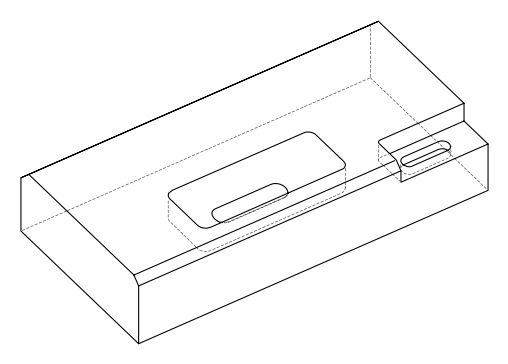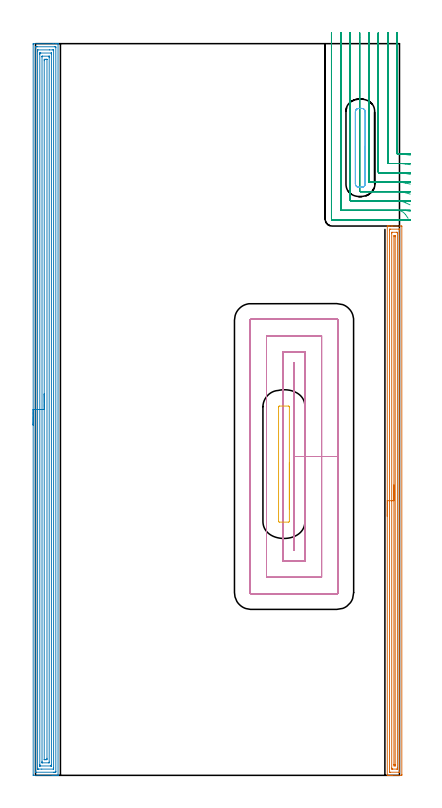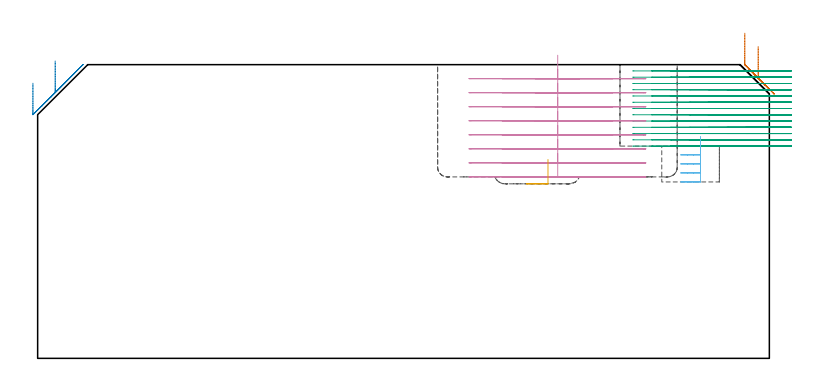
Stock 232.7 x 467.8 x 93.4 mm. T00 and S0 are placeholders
(PLAN: 6 operations, 3 tool changes, 88.7 min)
(1 AREA_MILL | FG_CHAMFER_SURFACE | UGT0205_001 | 11.42 min | 15432 mm3)
(2 AREA_MILL_1 | FG_CHAMFER_SURFACE_1 | UGT0205_001 | 22.74 min | 59119 mm3)
(3 MILL_CORNER_NOTCH_RECTANGULAR | CORNER_NOTCH_RECTANGULAR | NXT0201_009 | Follow Part, ap 2, ae 75% | 29.41 min | 143129 mm3)
(4 MILL_RECTANGULAR_POCKET | POCKET_RECTANGULAR_STRAIGHT | UGT0201_095 | Follow Part, ap 5, ae 75% | 23.45 min | 527205 mm3)
(5 MILL_RECTANGULAR_POCKET_1 | POCKET_RECTANGULAR_STRAIGHT_1 | UGT0201_095 | Follow Part, ap 5, ae 75% | 0.45 min | 4887 mm3)
(6 MILL_RECTANGULAR_POCKET_2 | POCKET_RECTANGULAR_STRAIGHT_2 | NXT0201_011 | Follow Part, ap 3, ae 75% | 1.26 min | 12345 mm3)
(TOOL UGT0205_001 | Chamfer Mill 20 x 3 x 45 deg. | D20 FL50 Z2)
(TOOL NXT0201_009 | ENDMILL 8mm [2P460-0800-NA 1630] | D8 FL26 Z6)
(TOOL UGT0201_095 | End mill 20 mm | D20 R3 FL38 Z4)
(TOOL NXT0201_011 | ENDMILL 12mm [2P460-1200-NA 1630] | D12 FL38 Z6)
(OP 1 AREA_MILL)
G17 G21 G94 G90
T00 M6
G54
G17 G0 G90 X224.9 Y165.6 S1061 M3
G43 Z103.4 H0
G94 G1 Y165.638 Z102.528 F250.
Y165.752 Z101.664
Y165.941 Z100.812
Y166.203 Z99.98
Y166.537 Z99.174
Y166.94 Z98.4
Y167.408 Z97.664
Y167.94 Z96.972
Y168.529 Z96.329
Y169.172 Z95.74
Y169.864 Z95.208
Y170.6 Z94.74
Y171.374 Z94.337
Y172.18 Z94.003
Y173.012 Z93.741
Y173.863 Z93.552
Y174.728 Z93.438
Y175.6 Z93.4
Y351.036
X224.903 Y351.19 Z93.388
X224.966 Y351.2 Z93.325
X225.361 Z92.939
X225.764 Z92.535
X226.421 Z91.874
X227.643 Z90.654
X228.209 Z90.085
X233.857 Y351.199 Z84.44
X234.192 Y351.19 Z84.106
X234.199 Y350.857 Z84.099
X234.2 Y0.61 Z84.1
X234.198 Y0.342 Z84.101
X234.192 Y0.01 Z84.106
X233.856 Y0. Z84.441
X228.209 Z90.085
X227.643 Z90.654
X227.315 Z90.981
X226.749 Z91.547
X226.421 Z91.874
X225.361 Z92.939
X224.966 Y0.001 Z93.326
X224.935 Y0.003 Z93.356
X224.903 Y0.009 Z93.388
X224.9 Y0.164 Z93.4
Y175.6
X226.314 Z91.986
X226.315 Y348.804 Z91.985
X226.316 Y348.909 Z91.984
X226.319 Y349.017 Z91.981
X226.329 Y349.19 Z91.971
X226.421 Y349.193 Z91.879
X226.919 Y349.199 Z91.381
X232.283 Y349.2 Z86.017
X232.679 Y349.198 Z85.621
X232.735 Y349.195 Z85.565
X232.768 Y349.19 Z85.532
X232.779 Y349.18 Z85.521
X232.781 Y349.124 Z85.519
X232.785 Y348.911 Z85.515
X232.786 Y348.804 Z85.514
X232.785 Y2.396 Z85.515
Y2.291
X232.781 Y2.183 Z85.519
X232.771 Y2.01 Z85.529
X232.679 Y2.007 Z85.621
X232.181 Y2.001 Z86.119
X226.817 Y2. Z91.483
X226.421 Y2.002 Z91.879
X226.365 Y2.005 Z91.935
X226.332 Y2.01 Z91.968
X226.321 Y2.02 Z91.979
X226.319 Y2.076 Z91.981
X226.315 Y2.289 Z91.985
X226.314 Y2.396 Z91.986
Y175.6
X227.728 Z90.572
Y346.605
X227.73 Y347.018 Z90.57
X227.732 Y347.138 Z90.568
X227.735 Y347.188 Z90.565
X227.846 Y347.194 Z90.454
X228.028 Y347.199 Z90.272
X230.709 Y347.2 Z87.591
X230.891 Y347.197 Z87.409
X231.073 Y347.19 Z87.227
X231.365 Y347.169 Z86.935
X231.367 Y347.018 Z86.933
X231.371 Y346.539 Z86.929
X231.372 Y4.594 Z86.928
X231.37 Y4.182 Z86.93
X231.368 Y4.062 Z86.932
X231.365 Y4.011 Z86.935
X231.254 Y4.006 Z87.046
X231.072 Y4.001 Z87.228
X228.391 Y4. Z89.909
X228.209 Y4.003 Z90.091
X228.027 Y4.01 Z90.273
X227.735 Y4.031 Z90.565
X227.733 Y4.182 Z90.567
X227.729 Y4.661 Z90.571
X227.728 Y175.6 Z90.572
X229.143 Z89.157
Y344.38
X229.15 Y345.186 Z89.15
X229.95 Y345.183 Z88.35
X229.957 Y344.38 Z88.343
Y344.34
Y6.86
X229.952 Y6.047 Z88.348
X229.95 Y6.014 Z88.35
X229.15 Y6.017 Z89.15
X229.143 Y6.82 Z89.157
Y6.86
Y175.6
Y176.472 Z89.195
Y177.336 Z89.309
Y178.188 Z89.498
Y179.02 Z89.76
Y179.826 Z90.094
Y180.6 Z90.497
Y181.336 Z90.966
Y182.028 Z91.497
Y182.671 Z92.086
Y183.26 Z92.729
Y183.791 Z93.422
Y184.26 Z94.157
Y184.663 Z94.931
Y184.997 Z95.737
Y185.259 Z96.569
Y185.448 Z97.421
Y185.562 Z98.286
Y185.6 Z99.157
G0 Z103.4
M5
M2
(OP 2 AREA_MILL_1)
G17 G21 G94 G90
T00 M6
G54
G17 G0 G90 X-1.5 Y223.9 S1061 M3
G43 Z103.4 H0
Z87.5
G94 G1 Y223.938 Z86.628 F250.
Y224.052 Z85.763
Y224.241 Z84.912
Y224.503 Z84.08
Y224.837 Z83.274
Y225.24 Z82.5
Y225.708 Z81.764
Y226.24 Z81.072
Y226.829 Z80.429
Y227.472 Z79.84
Y228.164 Z79.308
Y228.9 Z78.84
Y229.674 Z78.437
Y230.48 Z78.103
Y231.312 Z77.841
Y232.163 Z77.652
Y233.028 Z77.538
Y233.9 Z77.5
Y467.176
X-1.496 Y467.612 Z77.502
X-1.492 Y467.79 Z77.506
X-1.311 Y467.8 Z77.687
X11.299 Z90.294
X12.714 Z91.71
X13.063 Z92.058
X13.762 Z92.761
X14.039 Z93.039
X14.394 Z93.385
X14.397 Y467.793 Z93.388
X14.4 Y467.623 Z93.4
Y0.177
X14.397 Y0.008 Z93.388
X14.394 Y0.006 Z93.385
X14.039 Y0. Z93.039
X13.762 Z92.761
X13.063 Z92.058
X11.832 Z90.829
X11.299 Z90.294
X10.684 Z89.679
X-1.312 Y0.001 Z77.686
X-1.492 Y0.01 Z77.506
X-1.499 Y0.191 Z77.499
X-1.5 Y233.9 Z77.5
X-0.086 Z78.914
X-0.085 Y465.31 Z78.915
Y465.388
X-0.079 Y465.786 Z78.921
X0.316 Y465.797 Z79.316
X0.719 Y465.799 Z79.719
X1.194 Y465.8 Z80.194
X12.181 Y465.799 Z91.181
X12.66 Y465.797 Z91.66
X12.883 Y465.79 Z91.883
X12.979 Y465.763 Z91.979
X12.985 Y465.468 Z91.985
Y465.388
Y2.49
Y2.412
X12.979 Y2.014 Z91.979
X12.584 Y2.003 Z91.584
X12.181 Y2.001 Z91.181
X11.705 Y2. Z90.705
X0.719 Y2.001 Z79.719
X0.24 Y2.003 Z79.24
X0.017 Y2.01 Z79.017
X-0.079 Y2.037 Z78.921
X-0.085 Y2.332 Z78.915
Y2.412
X-0.086 Y233.9 Z78.914
X1.328 Z80.328
X1.329 Y462.982 Z80.329
X1.333 Y463.601 Z80.333
X1.335 Y463.737 Z80.335
X1.344 Y463.791 Z80.344
X1.407 Y463.797 Z80.407
X1.6 Y463.799 Z80.6
X8.899 Y463.8 Z87.899
X11.103 Z90.103
X11.299 Y463.799 Z90.299
X11.496 Y463.794 Z90.496
X11.55 Y463.79 Z90.55
X11.565 Y463.782 Z90.565
X11.567 Y463.765 Z90.567
X11.57 Y463.693 Z90.57
X11.571 Y463.601 Z90.571
Y463.325
Y4.818
X11.567 Y4.199 Z90.567
X11.565 Y4.063 Z90.565
X11.556 Y4.01 Z90.556
X11.492 Y4.004 Z90.492
X11.299 Y4.001 Z90.299
X4.001 Y4. Z83.001
X1.797 Z80.797
X1.6 Y4.001 Z80.6
X1.404 Y4.006 Z80.404
X1.35 Y4.01 Z80.35
X1.335 Y4.018 Z80.335
X1.333 Y4.035 Z80.333
X1.33 Y4.107 Z80.33
X1.329 Y4.199 Z80.329
X1.328 Y4.475 Z80.328
Y233.9
X2.743 Z81.743
Y460.92
X2.745 Y461.547 Z81.745
X2.748 Y461.758 Z81.748
X2.749 Y461.787 Z81.749
X2.768 Y461.79 Z81.768
X2.821 Y461.795 Z81.821
X2.93 Y461.798 Z81.93
X3.364 Y461.8 Z82.364
X9.972 Y461.799 Z88.972
X10.077 Y461.797 Z89.077
X10.13 Y461.793 Z89.13
X10.15 Y461.79 Z89.15
X10.152 Y461.774 Z89.152
X10.154 Y461.665 Z89.154
X10.157 Y461.184 Z89.157
Y460.92
Y6.88
X10.155 Y6.253 Z89.155
X10.152 Y6.042 Z89.152
X10.15 Y6.013 Z89.15
X10.132 Y6.01 Z89.132
X10.079 Y6.005 Z89.079
X9.97 Y6.002 Z88.97
X9.536 Y6. Z88.536
X2.928 Y6.001 Z81.928
X2.823 Y6.003 Z81.823
X2.77 Y6.007 Z81.77
X2.75 Y6.01 Z81.75
X2.748 Y6.025 Z81.748
X2.746 Y6.135 Z81.746
X2.743 Y6.616 Z81.743
Y6.88
Y233.9
X4.157 Z83.157
X4.158 Y459.312 Z83.158
X4.161 Y459.492 Z83.161
X4.17 Y459.79 Z83.17
X4.246 Y459.794 Z83.246
X4.469 Y459.799 Z83.469
X8.698 Z87.698
X8.722 Y459.796 Z87.722
X8.73 Y459.792 Z87.73
X8.736 Y459.76 Z87.736
X8.742 Y459.402 Z87.742
X8.743 Y459.222 Z87.743
Y459.132
X8.742 Y8.488 Z87.742
X8.739 Y8.308 Z87.739
X8.73 Y8.01 Z87.73
X8.654 Y8.006 Z87.654
X8.431 Y8.001 Z87.431
X4.202 Z83.202
X4.178 Y8.004 Z83.178
X4.17 Y8.008 Z83.17
X4.164 Y8.039 Z83.164
X4.158 Y8.398 Z83.158
X4.157 Y8.758 Z83.157
Y233.9
X5.571 Z84.571
Y456.894
X5.574 Y457.344 Z84.574
X5.578 Y457.781 Z84.578
X6.009 Y457.792 Z85.009
X6.442 Y457.799 Z85.442
X6.891 Y457.8 Z85.891
X7.324 Y457.799 Z86.324
X7.327 Y457.797 Z86.327
X7.328 Y457.795 Z86.328
Y10.906
X7.326 Y10.456 Z86.326
X7.322 Y10.019 Z86.322
X6.891 Y10.008 Z85.891
X6.458 Y10.001 Z85.458
X6.009 Y10. Z85.009
X5.576 Y10.001 Z84.576
X5.573 Y10.003 Z84.573
X5.572 Y10.005 Z84.572
X5.571 Y233.9 Z84.571
Y234.772 Z84.609
Y235.636 Z84.723
Y236.488 Z84.912
Y237.32 Z85.174
Y238.126 Z85.508
Y238.9 Z85.911
Y239.636 Z86.38
Y240.328 Z86.911
Y240.971 Z87.5
Y241.56 Z88.143
Y242.091 Z88.835
Y242.56 Z89.571
Y242.963 Z90.345
Y243.297 Z91.151
Y243.559 Z91.983
Y243.748 Z92.835
Y243.862 Z93.699
Y243.9 Z94.571
G0 Z103.4
M5
M2
(OP 3 MILL_CORNER_NOTCH_RECTANGULAR)
G17 G21 G94 G90
T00 M6
G54
G17 G0 G90 X231.2 Y474.8 S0 M3
G43 Z103.4 H1
Z91.408
G94 G1 Y471.8 F250.
Y397.596 F500.
G3 X231.595 Y397.2 R0.4
G2 X236.7 Y396.884 R42.
G1 X239.677 Y396.517 F250.
G0 Z103.4
X225.2 Y474.8
Z91.408
G1 Y471.8
Y391.596 F500.
G3 X225.596 Y391.2 R0.4
G1 X231.56
G2 X236.7 Y390.831 R36.
G1 X239.669 Y390.403 F250.
G0 Z103.4
X219.2 Y474.8
Z91.408
G1 Y471.8
Y385.596 F500.
G3 X219.596 Y385.2 R0.4
G1 X231.56
G2 X236.7 Y384.756 R30.
G1 X239.656 Y384.242 F250.
G0 Z103.4
X213.2 Y474.8
Z91.408
G1 Y471.8
Y379.596 F500.
G3 X213.596 Y379.2 R0.4
G1 X231.56
G2 X236.7 Y378.643 R24.
G1 X239.63 Y378.001 F250.
G0 Z103.4
X207.2 Y474.8
Z91.408
G1 Y471.8
Y373.596 F500.
G3 X207.596 Y373.2 R0.4
G1 X231.56
G2 X236.7 Y372.451 R18.
G1 X239.575 Y371.594 F250.
G0 Z103.4
X201.2 Y474.8
Z91.408
G1 Y471.8
Y367.597 F500.
G3 X201.597 Y367.2 R0.4
G1 X231.56
G2 X236.7 Y366.044 R12.
G1 X239.411 Y364.759 F250.
G0 Z103.4
X195.2 Y474.8
Z91.408
G1 Y471.8
Y361.597 F500.
G3 X195.597 Y361.2 R0.4
G1 X231.56
G2 X236.489 Y358.621 R6.
G1 X238.2 Y356.157 F250.
G0 Z103.4
X189.2 Y474.8
Z91.408
G1 Y471.8
Y355.597 F500.
G3 X189.597 Y355.2 R0.4
G1 X231.56
X234.56 F250.
G0 Z103.4
X231.2 Y474.8
Z89.415
G1 Y471.8
Y397.596 F500.
G3 X231.596 Y397.2 R0.4
G1 X235.668
G2 X236.7 Y397.187 R42.
G1 X239.699 Y397.114 F250.
G0 Z103.4
X225.2 Y474.8
Z89.415
G1 Y471.8
Y391.596 F500.
G3 X225.596 Y391.2 R0.4
G1 X235.668
G2 X236.7 Y391.185 R36.
G1 X239.699 Y391.099 F250.
G0 Z103.4
X219.2 Y474.8
Z89.415
G1 Y471.8
Y385.596 F500.
G3 X219.596 Y385.2 R0.4
G1 X235.668
G2 X236.7 Y385.182 R30.
G1 X239.698 Y385.079 F250.
G0 Z103.4
X213.2 Y474.8
Z89.415
G1 Y471.8
Y379.596 F500.
G3 X213.596 Y379.2 R0.4
G1 X235.668
G2 X236.7 Y379.178 R24.
G1 X239.697 Y379.049 F250.
G0 Z103.4
X207.2 Y474.8
Z89.415
G1 Y471.8
Y373.596 F500.
G3 X207.596 Y373.2 R0.4
G1 X235.668
G2 X236.7 Y373.17 R18.
G1 X239.695 Y372.998 F250.
G0 Z103.4
X201.2 Y474.8
Z89.415
G1 Y471.8
Y367.597 F500.
G3 X201.597 Y367.2 R0.4
G1 X235.668
G2 X236.7 Y367.156 R12.
G1 X239.689 Y366.897 F250.
G0 Z103.4
X195.2 Y474.8
Z89.415
G1 Y471.8
Y361.597 F500.
G3 X195.597 Y361.2 R0.4
G1 X235.668
G2 X236.7 Y361.111 R6.
G1 X239.655 Y360.594 F250.
G0 Z103.4
X189.2 Y474.8
Z89.415
G1 Y471.8
Y355.597 F500.
G3 X189.597 Y355.2 R0.4
G1 X235.668
X238.668 F250.
G0 Z103.4
X231.2 Y474.8
Z87.423
G1 Y471.8
Y397.596 F500.
G3 X231.596 Y397.2 R0.4
G1 X236.65
X236.7
X239.7 Y397.196 F250.
G0 Z103.4
X225.2 Y474.8
Z87.423
G1 Y471.8
Y391.596 F500.
G3 X225.596 Y391.2 R0.4
G1 X236.65
X236.7
X239.7 Y391.196 F250.
G0 Z103.4
X219.2 Y474.8
Z87.423
G1 Y471.8
Y385.596 F500.
G3 X219.596 Y385.2 R0.4
G1 X236.65
X236.7
X239.7 Y385.195 F250.
G0 Z103.4
X213.2 Y474.8
Z87.423
G1 Y471.8
Y379.596 F500.
G3 X213.596 Y379.2 R0.4
G1 X236.65
X236.7
X239.7 Y379.194 F250.
G0 Z103.4
X207.2 Y474.8
Z87.423
G1 Y471.8
Y373.596 F500.
G3 X207.596 Y373.2 R0.4
G1 X236.65
X236.7
X239.7 Y373.192 F250.
G0 Z103.4
X201.2 Y474.8
Z87.423
G1 Y471.8
Y367.597 F500.
G3 X201.597 Y367.2 R0.4
G1 X236.65
X236.7
X239.7 Y367.187 F250.
G0 Z103.4
X195.2 Y474.8
Z87.423
G1 Y471.8
Y361.597 F500.
G3 X195.597 Y361.2 R0.4
G1 X236.65
X236.7
X239.7 Y361.175 F250.
G0 Z103.4
X189.2 Y474.8
Z87.423
G1 Y471.8
Y355.597 F500.
G3 X189.597 Y355.2 R0.4
G1 X236.65
X239.65 F250.
G0 Z103.4
X231.2 Y474.8
Z85.431
G1 Y471.8
Y397.596 F500.
G3 X231.596 Y397.2 R0.4
G1 X236.7
X239.7 F250.
G0 Z103.4
X225.2 Y474.8
Z85.431
G1 Y471.8
Y391.596 F500.
G3 X225.596 Y391.2 R0.4
G1 X236.7
X239.7 F250.
G0 Z103.4
X219.2 Y474.8
Z85.431
G1 Y471.8
Y385.596 F500.
G3 X219.596 Y385.2 R0.4
G1 X236.7
X239.7 F250.
G0 Z103.4
X213.2 Y474.8
Z85.431
G1 Y471.8
Y379.596 F500.
G3 X213.596 Y379.2 R0.4
G1 X236.7
X239.7 F250.
G0 Z103.4
X207.2 Y474.8
Z85.431
G1 Y471.8
Y373.596 F500.
G3 X207.596 Y373.2 R0.4
G1 X236.7
X239.7 F250.
G0 Z103.4
X201.2 Y474.8
Z85.431
G1 Y471.8
Y367.597 F500.
G3 X201.597 Y367.2 R0.4
G1 X236.7
X239.7 F250.
G0 Z103.4
X195.2 Y474.8
Z85.431
G1 Y471.8
Y361.597 F500.
G3 X195.597 Y361.2 R0.4
G1 X236.7
X239.7 F250.
G0 Z103.4
X189.2 Y474.8
Z85.431
G1 Y471.8
Y355.597 F500.
G3 X189.597 Y355.2 R0.4
G1 X236.7
X239.7 F250.
G0 Z103.4
X231.2 Y474.8
Z83.438
G1 Y471.8
Y397.596 F500.
G3 X231.596 Y397.2 R0.4
G1 X236.7
X239.7 F250.
G0 Z103.4
X225.2 Y474.8
Z83.438
G1 Y471.8
Y391.596 F500.
G3 X225.596 Y391.2 R0.4
G1 X236.7
X239.7 F250.
G0 Z103.4
X219.2 Y474.8
Z83.438
G1 Y471.8
Y385.596 F500.
G3 X219.596 Y385.2 R0.4
G1 X236.7
X239.7 F250.
G0 Z103.4
X213.2 Y474.8
Z83.438
G1 Y471.8
Y379.596 F500.
G3 X213.596 Y379.2 R0.4
G1 X236.7
X239.7 F250.
G0 Z103.4
X207.2 Y474.8
Z83.438
G1 Y471.8
Y373.596 F500.
G3 X207.596 Y373.2 R0.4
G1 X236.7
X239.7 F250.
G0 Z103.4
X201.2 Y474.8
Z83.438
G1 Y471.8
Y367.597 F500.
G3 X201.597 Y367.2 R0.4
G1 X236.7
X239.7 F250.
G0 Z103.4
X195.2 Y474.8
Z83.438
G1 Y471.8
Y361.597 F500.
G3 X195.597 Y361.2 R0.4
G1 X236.7
X239.7 F250.
G0 Z103.4
X189.2 Y474.8
Z83.438
G1 Y471.8
Y355.597 F500.
G3 X189.597 Y355.2 R0.4
G1 X236.7
X239.7 F250.
G0 Z103.4
X231.2 Y474.8
Z81.446
G1 Y471.8
Y397.596 F500.
G3 X231.596 Y397.2 R0.4
G1 X236.7
X239.7 F250.
G0 Z103.4
X225.2 Y474.8
Z81.446
G1 Y471.8
Y391.596 F500.
G3 X225.596 Y391.2 R0.4
G1 X236.7
X239.7 F250.
G0 Z103.4
X219.2 Y474.8
Z81.446
G1 Y471.8
Y385.596 F500.
G3 X219.596 Y385.2 R0.4
G1 X236.7
X239.7 F250.
G0 Z103.4
X213.2 Y474.8
Z81.446
G1 Y471.8
Y379.596 F500.
G3 X213.596 Y379.2 R0.4
G1 X236.7
X239.7 F250.
G0 Z103.4
X207.2 Y474.8
Z81.446
G1 Y471.8
Y373.596 F500.
G3 X207.596 Y373.2 R0.4
G1 X236.7
X239.7 F250.
G0 Z103.4
X201.2 Y474.8
Z81.446
G1 Y471.8
Y367.597 F500.
G3 X201.597 Y367.2 R0.4
G1 X236.7
X239.7 F250.
G0 Z103.4
X195.2 Y474.8
Z81.446
G1 Y471.8
Y361.597 F500.
G3 X195.597 Y361.2 R0.4
G1 X236.7
X239.7 F250.
G0 Z103.4
X189.2 Y474.8
Z81.446
G1 Y471.8
Y355.597 F500.
G3 X189.597 Y355.2 R0.4
G1 X236.7
X239.7 F250.
G0 Z103.4
X231.2 Y474.8
Z79.454
G1 Y471.8
Y397.596 F500.
G3 X231.596 Y397.2 R0.4
G1 X236.7
X239.7 F250.
G0 Z103.4
X225.2 Y474.8
Z79.454
G1 Y471.8
Y391.596 F500.
G3 X225.596 Y391.2 R0.4
G1 X236.7
X239.7 F250.
G0 Z103.4
X219.2 Y474.8
Z79.454
G1 Y471.8
Y385.596 F500.
G3 X219.596 Y385.2 R0.4
G1 X236.7
X239.7 F250.
G0 Z103.4
X213.2 Y474.8
Z79.454
G1 Y471.8
Y379.596 F500.
G3 X213.596 Y379.2 R0.4
G1 X236.7
X239.7 F250.
G0 Z103.4
X207.2 Y474.8
Z79.454
G1 Y471.8
Y373.596 F500.
G3 X207.596 Y373.2 R0.4
G1 X236.7
X239.7 F250.
G0 Z103.4
X201.2 Y474.8
Z79.454
G1 Y471.8
Y367.597 F500.
G3 X201.597 Y367.2 R0.4
G1 X236.7
X239.7 F250.
G0 Z103.4
X195.2 Y474.8
Z79.454
G1 Y471.8
Y361.597 F500.
G3 X195.597 Y361.2 R0.4
G1 X236.7
X239.7 F250.
G0 Z103.4
X189.2 Y474.8
Z79.454
G1 Y471.8
Y355.597 F500.
G3 X189.597 Y355.2 R0.4
G1 X236.7
X239.7 F250.
G0 Z103.4
X231.2 Y474.8
Z77.462
G1 Y471.8
Y397.596 F500.
G3 X231.596 Y397.2 R0.4
G1 X236.7
X239.7 F250.
G0 Z103.4
X225.2 Y474.8
Z77.462
G1 Y471.8
Y391.596 F500.
G3 X225.596 Y391.2 R0.4
G1 X236.7
X239.7 F250.
G0 Z103.4
X219.2 Y474.8
Z77.462
G1 Y471.8
Y385.596 F500.
G3 X219.596 Y385.2 R0.4
G1 X236.7
X239.7 F250.
G0 Z103.4
X213.2 Y474.8
Z77.462
G1 Y471.8
Y379.596 F500.
G3 X213.596 Y379.2 R0.4
G1 X236.7
X239.7 F250.
G0 Z103.4
X207.2 Y474.8
Z77.462
G1 Y471.8
Y373.596 F500.
G3 X207.596 Y373.2 R0.4
G1 X236.7
X239.7 F250.
G0 Z103.4
X201.2 Y474.8
Z77.462
G1 Y471.8
Y367.597 F500.
G3 X201.597 Y367.2 R0.4
G1 X236.7
X239.7 F250.
G0 Z103.4
X195.2 Y474.8
Z77.462
G1 Y471.8
Y361.597 F500.
G3 X195.597 Y361.2 R0.4
G1 X236.7
X239.7 F250.
G0 Z103.4
X189.2 Y474.8
Z77.462
G1 Y471.8
Y355.597 F500.
G3 X189.597 Y355.2 R0.4
G1 X236.7
X239.7 F250.
G0 Z103.4
X231.2 Y474.8
Z75.469
G1 Y471.8
Y397.596 F500.
G3 X231.596 Y397.2 R0.4
G1 X236.7
X239.7 F250.
G0 Z103.4
X225.2 Y474.8
Z75.469
G1 Y471.8
Y391.596 F500.
G3 X225.596 Y391.2 R0.4
G1 X236.7
X239.7 F250.
G0 Z103.4
X219.2 Y474.8
Z75.469
G1 Y471.8
Y385.596 F500.
G3 X219.596 Y385.2 R0.4
G1 X236.7
X239.7 F250.
G0 Z103.4
X213.2 Y474.8
Z75.469
G1 Y471.8
Y379.596 F500.
G3 X213.596 Y379.2 R0.4
G1 X236.7
X239.7 F250.
G0 Z103.4
X207.2 Y474.8
Z75.469
G1 Y471.8
Y373.596 F500.
G3 X207.596 Y373.2 R0.4
G1 X236.7
X239.7 F250.
G0 Z103.4
X201.2 Y474.8
Z75.469
G1 Y471.8
Y367.597 F500.
G3 X201.597 Y367.2 R0.4
G1 X236.7
X239.7 F250.
G0 Z103.4
X195.2 Y474.8
Z75.469
G1 Y471.8
Y361.597 F500.
G3 X195.597 Y361.2 R0.4
G1 X236.7
X239.7 F250.
G0 Z103.4
X189.2 Y474.8
Z75.469
G1 Y471.8
Y355.597 F500.
G3 X189.597 Y355.2 R0.4
G1 X236.7
X239.7 F250.
G0 Z103.4
X231.2 Y474.8
Z73.477
G1 Y471.8
Y397.596 F500.
G3 X231.596 Y397.2 R0.4
G1 X236.7
X239.7 F250.
G0 Z103.4
X225.2 Y474.8
Z73.477
G1 Y471.8
Y391.596 F500.
G3 X225.596 Y391.2 R0.4
G1 X236.7
X239.7 F250.
G0 Z103.4
X219.2 Y474.8
Z73.477
G1 Y471.8
Y385.596 F500.
G3 X219.596 Y385.2 R0.4
G1 X236.7
X239.7 F250.
G0 Z103.4
X213.2 Y474.8
Z73.477
G1 Y471.8
Y379.596 F500.
G3 X213.596 Y379.2 R0.4
G1 X236.7
X239.7 F250.
G0 Z103.4
X207.2 Y474.8
Z73.477
G1 Y471.8
Y373.596 F500.
G3 X207.596 Y373.2 R0.4
G1 X236.7
X239.7 F250.
G0 Z103.4
X201.2 Y474.8
Z73.477
G1 Y471.8
Y367.597 F500.
G3 X201.597 Y367.2 R0.4
G1 X236.7
X239.7 F250.
G0 Z103.4
X195.2 Y474.8
Z73.477
G1 Y471.8
Y361.597 F500.
G3 X195.597 Y361.2 R0.4
G1 X236.7
X239.7 F250.
G0 Z103.4
X189.2 Y474.8
Z73.477
G1 Y471.8
Y355.597 F500.
G3 X189.597 Y355.2 R0.4
G1 X236.7
X239.7 F250.
G0 Z103.4
X231.2 Y474.8
Z71.485
G1 Y471.8
Y397.596 F500.
G3 X231.596 Y397.2 R0.4
G1 X236.7
X239.7 F250.
G0 Z103.4
X225.2 Y474.8
Z71.485
G1 Y471.8
Y391.596 F500.
G3 X225.596 Y391.2 R0.4
G1 X236.7
X239.7 F250.
G0 Z103.4
X219.2 Y474.8
Z71.485
G1 Y471.8
Y385.596 F500.
G3 X219.596 Y385.2 R0.4
G1 X236.7
X239.7 F250.
G0 Z103.4
X213.2 Y474.8
Z71.485
G1 Y471.8
Y379.596 F500.
G3 X213.596 Y379.2 R0.4
G1 X236.7
X239.7 F250.
G0 Z103.4
X207.2 Y474.8
Z71.485
G1 Y471.8
Y373.596 F500.
G3 X207.596 Y373.2 R0.4
G1 X236.7
X239.7 F250.
G0 Z103.4
X201.2 Y474.8
Z71.485
G1 Y471.8
Y367.597 F500.
G3 X201.597 Y367.2 R0.4
G1 X236.7
X239.7 F250.
G0 Z103.4
X195.2 Y474.8
Z71.485
G1 Y471.8
Y361.597 F500.
G3 X195.597 Y361.2 R0.4
G1 X236.7
X239.7 F250.
G0 Z103.4
X189.2 Y474.8
Z71.485
G1 Y471.8
Y355.597 F500.
G3 X189.597 Y355.2 R0.4
G1 X236.7
X239.7 F250.
G0 Z103.4
X231.2 Y474.8
Z69.492
G1 Y471.8
Y397.596 F500.
G3 X231.596 Y397.2 R0.4
G1 X236.7
X239.7 F250.
G0 Z103.4
X225.2 Y474.8
Z69.492
G1 Y471.8
Y391.596 F500.
G3 X225.596 Y391.2 R0.4
G1 X236.7
X239.7 F250.
G0 Z103.4
X219.2 Y474.8
Z69.492
G1 Y471.8
Y385.596 F500.
G3 X219.596 Y385.2 R0.4
G1 X236.7
X239.7 F250.
G0 Z103.4
X213.2 Y474.8
Z69.492
G1 Y471.8
Y379.596 F500.
G3 X213.596 Y379.2 R0.4
G1 X236.7
X239.7 F250.
G0 Z103.4
X207.2 Y474.8
Z69.492
G1 Y471.8
Y373.596 F500.
G3 X207.596 Y373.2 R0.4
G1 X236.7
X239.7 F250.
G0 Z103.4
X201.2 Y474.8
Z69.492
G1 Y471.8
Y367.597 F500.
G3 X201.597 Y367.2 R0.4
G1 X236.7
X239.7 F250.
G0 Z103.4
X195.2 Y474.8
Z69.492
G1 Y471.8
Y361.597 F500.
G3 X195.597 Y361.2 R0.4
G1 X236.7
X239.7 F250.
G0 Z103.4
X189.2 Y474.8
Z69.492
G1 Y471.8
Y355.597 F500.
G3 X189.597 Y355.2 R0.4
G1 X236.7
X239.7 F250.
G0 Z103.4
X231.2 Y474.8
Z67.5
G1 Y471.8
Y397.596 F500.
G3 X231.596 Y397.2 R0.4
G1 X236.7
X239.7 F250.
G0 Z103.4
X225.2 Y474.8
Z67.5
G1 Y471.8
Y391.596 F500.
G3 X225.596 Y391.2 R0.4
G1 X236.7
X239.7 F250.
G0 Z103.4
X219.2 Y474.8
Z67.5
G1 Y471.8
Y385.596 F500.
G3 X219.596 Y385.2 R0.4
G1 X236.7
X239.7 F250.
G0 Z103.4
X213.2 Y474.8
Z67.5
G1 Y471.8
Y379.596 F500.
G3 X213.596 Y379.2 R0.4
G1 X236.7
X239.7 F250.
G0 Z103.4
X207.2 Y474.8
Z67.5
G1 Y471.8
Y373.596 F500.
G3 X207.596 Y373.2 R0.4
G1 X236.7
X239.7 F250.
G0 Z103.4
X201.2 Y474.8
Z67.5
G1 Y471.8
Y367.597 F500.
G3 X201.597 Y367.2 R0.4
G1 X236.7
X239.7 F250.
G0 Z103.4
X195.2 Y474.8
Z67.5
G1 Y471.8
Y361.597 F500.
G3 X195.597 Y361.2 R0.4
G1 X236.7
X239.7 F250.
G0 Z103.4
X189.2 Y474.8
Z67.5
G1 Y471.8
Y355.597 F500.
G3 X189.597 Y355.2 R0.4
G1 X236.7
X239.7 F250.
G0 Z103.4
M5
M2
(OP 4 MILL_RECTANGULAR_POCKET)
G17 G21 G94 G90
T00 M6
G54
G17 G0 G90 X165.4 Y176. S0 M3
G43 Z103.4 H0
Z96.4
G94 G1 Y203.85 Z88.937 F250.
Y263.6 F500.
X165.2
Y144.1
X165.4
Y203.85
X172.4
Y270.6
X158.2
Y137.1
X172.4
Y203.85
X182.9
Y281.1
X147.7
Y126.6
X182.9
Y203.85
X193.4
Y291.
G3 X192.8 Y291.6 R0.6
G1 X137.8
G3 X137.2 Y291. R0.6
G1 Y116.7
G3 X137.8 Y116.1 R0.6
G1 X192.8
G3 X193.4 Y116.7 R0.6
G1 Y203.85
Y204.85
G0 X165.4 Y176. Z91.937
G1 Y203.85 Z84.475 F250.
Y263.6 F500.
X165.2
Y144.1
X165.4
Y203.85
X172.4
Y270.6
X158.2
Y137.1
X172.4
Y203.85
X182.9
Y281.1
X147.7
Y126.6
X182.9
Y203.85
X193.4
Y291.
G3 X192.8 Y291.6 R0.6
G1 X137.8
G3 X137.2 Y291. R0.6
G1 Y116.7
G3 X137.8 Y116.1 R0.6
G1 X192.8
G3 X193.4 Y116.7 R0.6
G1 Y203.85
Y204.85
G0 X165.4 Y176. Z87.475
G1 Y203.85 Z80.012 F250.
Y263.6 F500.
X165.2
Y144.1
X165.4
Y203.85
X172.4
Y270.6
X158.2
Y137.1
X172.4
Y203.85
X182.9
Y281.1
X147.7
Y126.6
X182.9
Y203.85
X193.4
Y291.
G3 X192.8 Y291.6 R0.6
G1 X137.8
G3 X137.2 Y291. R0.6
G1 Y116.7
G3 X137.8 Y116.1 R0.6
G1 X192.8
G3 X193.4 Y116.7 R0.6
G1 Y203.85
Y204.85
G0 X165.4 Y176. Z83.012
G1 Y203.85 Z75.55 F250.
Y263.6 F500.
X165.2
Y144.1
X165.4
Y203.85
X172.4
Y270.6
X158.2
Y137.1
X172.4
Y203.85
X182.9
Y281.1
X147.7
Y126.6
X182.9
Y203.85
X193.4
Y291.
G3 X192.8 Y291.6 R0.6
G1 X137.8
G3 X137.2 Y291. R0.6
G1 Y116.7
G3 X137.8 Y116.1 R0.6
G1 X192.8
G3 X193.4 Y116.7 R0.6
G1 Y203.85
Y204.85
G0 X165.4 Y176. Z78.55
G1 Y203.85 Z71.087 F250.
Y263.6 F500.
X165.2
Y144.1
X165.4
Y203.85
X172.4
Y270.6
X158.2
Y137.1
X172.4
Y203.85
X182.9
Y281.1
X147.7
Y126.6
X182.9
Y203.85
X193.4
Y291.
G3 X192.8 Y291.6 R0.6
G1 X137.8
G3 X137.2 Y291. R0.6
G1 Y116.7
G3 X137.8 Y116.1 R0.6
G1 X192.8
G3 X193.4 Y116.7 R0.6
G1 Y203.85
Y204.85
G0 X165.4 Y176. Z74.087
G1 Y203.85 Z66.625 F250.
Y263.6 F500.
X165.2
Y144.1
X165.4
Y203.85
X172.4
Y270.6
X158.2
Y137.1
X172.4
Y203.85
X182.9
Y281.1
X147.7
Y126.6
X182.9
Y203.85
X193.4
Y291.
G3 X192.8 Y291.6 R0.6
G1 X137.8
G3 X137.2 Y291. R0.6
G1 Y116.7
G3 X137.8 Y116.1 R0.6
G1 X192.8
G3 X193.4 Y116.7 R0.6
G1 Y203.85
Y204.85
G0 X165.4 Y176. Z69.625
G1 Y203.85 Z62.162 F250.
Y263.6 F500.
X165.2
Y144.1
X165.4
Y203.85
X172.4
Y270.6
X158.2
Y137.1
X172.4
Y203.85
X182.9
Y281.1
X147.7
Y126.6
X182.9
Y203.85
X193.4
Y291.
G3 X192.8 Y291.6 R0.6
G1 X137.8
G3 X137.2 Y291. R0.6
G1 Y116.7
G3 X137.8 Y116.1 R0.6
G1 X192.8
G3 X193.4 Y116.7 R0.6
G1 Y203.85
Y204.85
G0 X165.4 Y176. Z65.162
G1 Y203.85 Z57.7 F250.
Y263.6 F500.
X165.2
Y144.1
X165.4
Y203.85
X172.4
Y270.6
X158.2
Y137.1
X172.4
Y203.85
X182.9
Y281.1
X147.7
Y126.6
X182.9
Y203.85
X193.4
Y291.
G3 X192.8 Y291.6 R0.6
G1 X137.8
G3 X137.2 Y291. R0.6
G1 Y116.7
G3 X137.8 Y116.1 R0.6
G1 X192.8
G3 X193.4 Y116.7 R0.6
G1 Y203.85
Y204.85
G0 Z103.4
M5
M2
(OP 5 MILL_RECTANGULAR_POCKET_1)
G17 G21 G94 G90
T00 M6
G54
G17 G0 G90 X162.3 Y170.123 S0 M3
G43 Z103.4 H0
Z63.237
G94 G1 Y199. Z55.5 F250.
Y235.6 F500.
G3 X161.8 Y236.1 R0.5
G1 X155.9
G3 X155.4 Y235.6 R0.5
G1 Y162.4
G3 X155.9 Y161.9 R0.5
G1 X161.8
G3 X162.3 Y162.4 R0.5
G1 Y199.
Y200.
G0 Z103.4
M5
M2
(OP 6 MILL_RECTANGULAR_POCKET_2)
G17 G21 G94 G90
T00 M6
G54
G17 G0 G90 X210.8 Y379.296 S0 M3
G43 Z103.4 H1
Z70.577
G94 G1 Y401.2 Z64.708 F250.
Y424.2 F500.
G3 X208.6 Y426.4 R2.2
G1 X206.7
G3 X204.5 Y424.2 R2.2
G1 Y378.2
G3 X206.7 Y376. R2.2
G1 X208.6
G3 X210.8 Y378.2 R2.2
G1 Y401.2
Y402.2
G0 Y379.296 Z67.708
G1 Y401.2 Z61.838 F250.
Y424.2 F500.
G3 X208.6 Y426.4 R2.2
G1 X206.7
G3 X204.5 Y424.2 R2.2
G1 Y378.2
G3 X206.7 Y376. R2.2
G1 X208.6
G3 X210.8 Y378.2 R2.2
G1 Y401.2
Y402.2
G0 Y379.296 Z64.838
G1 Y401.2 Z58.969 F250.
Y424.2 F500.
G3 X208.6 Y426.4 R2.2
G1 X206.7
G3 X204.5 Y424.2 R2.2
G1 Y378.2
G3 X206.7 Y376. R2.2
G1 X208.6
G3 X210.8 Y378.2 R2.2
G1 Y401.2
Y402.2
G0 Y379.296 Z61.969
G1 Y401.2 Z56.1 F250.
Y424.2 F500.
G3 X208.6 Y426.4 R2.2
G1 X206.7
G3 X204.5 Y424.2 R2.2
G1 Y378.2
G3 X206.7 Y376. R2.2
G1 X208.6
G3 X210.8 Y378.2 R2.2
G1 Y401.2
Y402.2
G0 Z103.4
M5
M2
